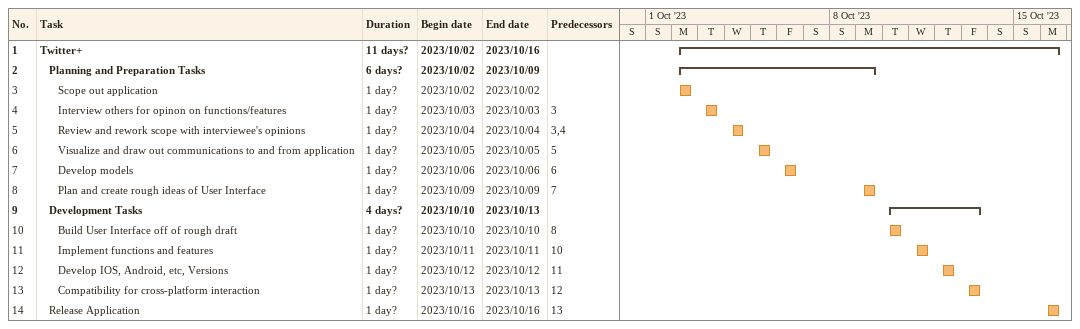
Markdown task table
| ID | Level | Task | Duration | Start | Finish | Predecessors |
|---|---|---|---|---|---|---|
| 1 | 1 | **Twitter+** | 11d? | 2023-10-02 | 2023-10-16 |  |
| 2 | 2 | **Planning and Preparation Tasks** | 6d? | 2023-10-02 | 2023-10-09 |  |
| 3 | 3 | Scope out application | 1d? | 2023-10-02 | 2023-10-02 |  |
| 4 | 3 | Interview others for opinon on functions/features | 1d? | 2023-10-03 | 2023-10-03 | 3 |
| 5 | 3 | Review and rework scope with interviewee's opinions | 1d? | 2023-10-04 | 2023-10-04 | 3, 4 |
| 6 | 3 | Visualize and draw out communications to and from application | 1d? | 2023-10-05 | 2023-10-05 | 5 |
| 7 | 3 | Develop models | 1d? | 2023-10-06 | 2023-10-06 | 6 |
| 8 | 3 | Plan and create rough ideas of User Interface | 1d? | 2023-10-09 | 2023-10-09 | 7 |
| 9 | 2 | **Development Tasks** | 4d? | 2023-10-10 | 2023-10-13 |  |
| 10 | 3 | Build User Interface off of rough draft | 1d? | 2023-10-10 | 2023-10-10 | 8 |
| 11 | 3 | Implement functions and features | 1d? | 2023-10-11 | 2023-10-11 | 10 |
| 12 | 3 | Develop IOS, Android, etc, Versions | 1d? | 2023-10-12 | 2023-10-12 | 11 |
| 13 | 3 | Compatibility for cross-platform interaction | 1d? | 2023-10-13 | 2023-10-13 | 12 |
| 14 | 2 | Release Application | 1d? | 2023-10-16 | 2023-10-16 | 13 |
